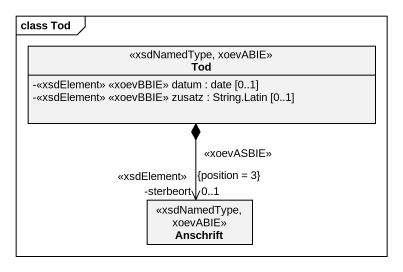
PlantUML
@startuml
mainframe class Tod
hide circle
hide empty members
skinparam classAttributeIconSize 0
class Tod <<xsdNamedType, xoevABIE>> {
  -<<xsdElement>> <<xoevBBIE>> datum : date [0..1]
  -<<xsdElement>> <<xoevBBIE>> zusatz : String.Latin [0..1]
}
class Anschrift <<xsdNamedType, xoevABIE>>
Tod *--> "-sterbeort\n<<xsdElement>>\n0..1\n{position = 3}" Anschrift : <<xoevASBIE>>
@enduml
